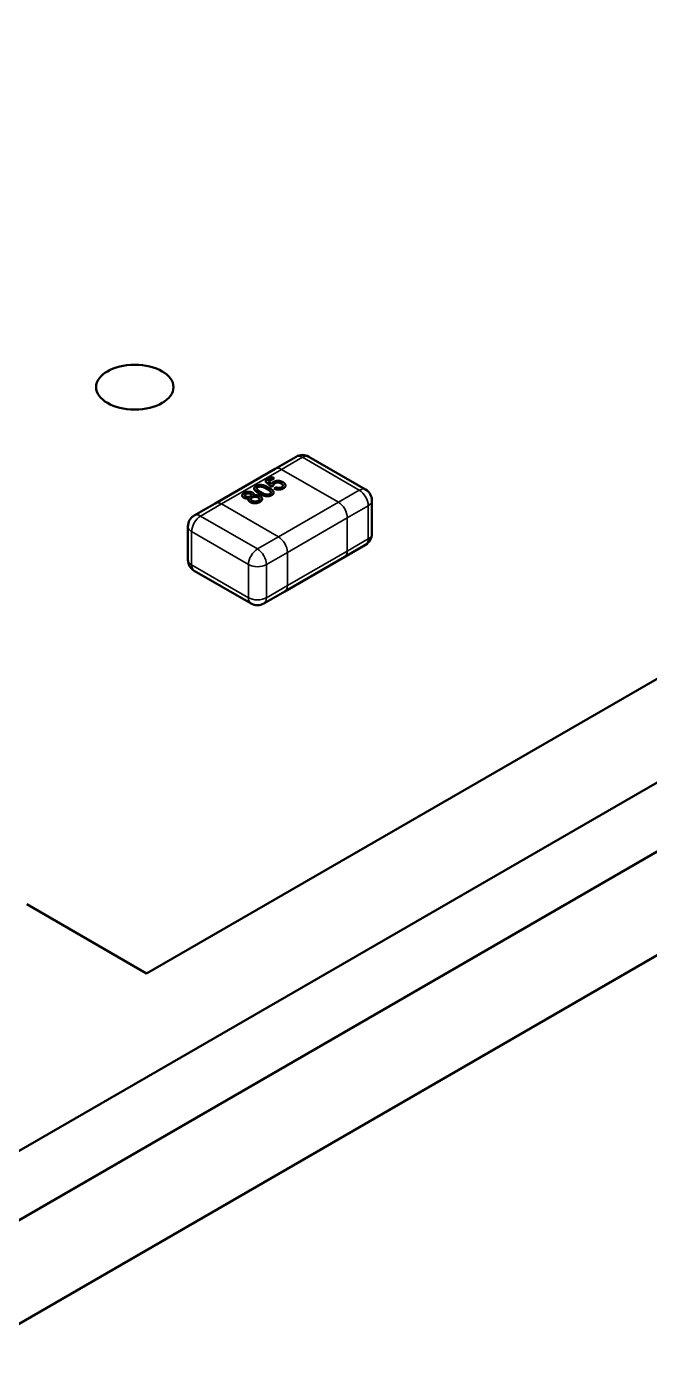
# Model space of a CAD drawing. Header units: millimetres. Extents: x -86 to 841, y -58 to 594.
# Drawn here: x 199.47 to 206.82, y 172.97 to 188.84 of the extents above; entities that cross this region are included whole.
import ezdxf

# ---------------------------------------------------------------- set-up
doc = ezdxf.new("R2010")
doc.units = ezdxf.units.MM
doc.layers.add('Visible (ISO)', color=7, linetype='Continuous', lineweight=50)
doc.layers.add('Visible Narrow (ISO)', color=7, linetype='Continuous', lineweight=35)

msp = doc.modelspace()

# ---------------------------------------------------------------- linework, layer by layer
at = {"layer": 'Visible (ISO)'}
for p, q in [((220.239, 188.839), (200.884, 177.665)), ((197.349, 174.399), (221.3, 188.227)), ((221.3, 187.41), (197.349, 173.582)), ((198.409, 172.97), (222.36, 186.798)), ((201.694, 183.214), (202.401, 183.622)), ((202.401, 183.622), (202.649, 183.765)), ((202.799, 183.765), (203.47, 183.377)), ((202.282, 183.477), (202.368, 183.526)), ((202.282, 183.477), (202.282, 183.475)), ((202.356, 183.412), (202.282, 183.477)), ((202.356, 183.41), (202.282, 183.475)), ((202.391, 183.513), (202.324, 183.474)), ((202.324, 183.474), (202.362, 183.442)), ((202.391, 183.511), (202.325, 183.473)), ((202.368, 183.526), (202.391, 183.513)), ((202.391, 183.513), (202.391, 183.511)), ((202.397, 183.451), (202.397, 183.45)), ((202.472, 183.45), (202.472, 183.448)), ((202.013, 183.308), (202.013, 183.306)), ((202.058, 183.326), (202.058, 183.324)), ((202.112, 183.327), (202.112, 183.325)), ((202.15, 183.32), (202.15, 183.319)), ((202.154, 183.389), (202.154, 183.388)), ((202.198, 183.407), (202.198, 183.405)), ((202.211, 183.332), (202.211, 183.33)), ((202.303, 183.299), (202.303, 183.298)), ((202.382, 183.424), (202.356, 183.412)), ((202.382, 183.423), (202.356, 183.41)), ((202.356, 183.412), (202.356, 183.41)), ((202.361, 183.313), (202.361, 183.311)), ((202.382, 183.424), (202.382, 183.423)), ((202.384, 183.342), (202.384, 183.34)), ((202.391, 183.389), (202.412, 183.404)), ((202.391, 183.389), (202.391, 183.388)), ((202.499, 183.392), (202.499, 183.391)), ((202.524, 183.425), (202.524, 183.423)), ((201.447, 183.071), (201.694, 183.214)), ((202.032, 183.282), (202.032, 183.28)), ((202.086, 183.258), (202.086, 183.256)), ((202.107, 183.231), (202.107, 183.229)), ((202.13, 183.284), (202.13, 183.282)), ((202.201, 183.284), (202.201, 183.282)), ((202.221, 183.232), (202.221, 183.23)), ((202.248, 183.266), (202.248, 183.264)), ((203.545, 183.247), (203.545, 182.856)), ((201.372, 182.941), (201.372, 182.549)), ((203.223, 182.583), (203.47, 182.726)), ((202.516, 182.174), (203.223, 182.583)), ((201.447, 182.419), (202.118, 182.032)), ((202.268, 182.032), (202.516, 182.174)), ((199.47, 178.481), (200.884, 177.665))]:
    msp.add_line(p, q, dxfattribs=at)
for centre, start, end in [((202.724, 183.635), 60, 120), ((203.395, 183.247), 360, 60), ((201.522, 182.941), 120, 180), ((203.395, 182.856), 300, 360), ((201.522, 182.549), 180, 240), ((202.193, 182.161), 240, 300)]:
    msp.add_arc(centre, 0.15, start, end, dxfattribs=at)
msp.add_ellipse((200.744, 184.586), major_axis=(-0.457, 0), ratio=0.57735, dxfattribs=at)
for points, knots in [([(202.362, 183.442), (202.362, 183.443), (202.363, 183.445), (202.364, 183.449), (202.366, 183.453), (202.369, 183.456), (202.371, 183.459), (202.374, 183.462), (202.378, 183.465), (202.381, 183.466), (202.382, 183.467)], [0, 0, 0, 0, 0.136729, 0.268515, 0.395529, 0.52, 0.640496, 0.761236, 0.880107, 1, 1, 1, 1]), ([(202.397, 183.451), (202.395, 183.45), (202.392, 183.448), (202.387, 183.445), (202.384, 183.442), (202.382, 183.438), (202.381, 183.435), (202.381, 183.431), (202.381, 183.428), (202.382, 183.425), (202.382, 183.424)], [0, 0, 0, 0, 0.14786, 0.283561, 0.412369, 0.534236, 0.652692, 0.768663, 0.883652, 1, 1, 1, 1]), ([(202.397, 183.45), (202.395, 183.449), (202.392, 183.447), (202.387, 183.443), (202.384, 183.44), (202.382, 183.436), (202.381, 183.433), (202.381, 183.431), (202.381, 183.429)], [0, 0, 0, 0, 0.1478596, 0.2835613, 0.4123694, 0.5342364, 0.6526916, 0.7662321, 0.7662321, 0.7662321, 0.7662321]), ([(202.382, 183.467), (202.384, 183.468), (202.388, 183.47), (202.394, 183.473), (202.4, 183.475), (202.407, 183.477), (202.414, 183.478), (202.421, 183.479), (202.429, 183.48), (202.437, 183.48), (202.444, 183.479), (202.452, 183.479), (202.46, 183.477), (202.467, 183.476), (202.474, 183.473), (202.481, 183.471), (202.488, 183.468), (202.492, 183.465), (202.494, 183.464)], [0, 0, 0, 0, 0.061997, 0.122088, 0.181375, 0.239508, 0.297836, 0.35688, 0.417282, 0.47964, 0.5425, 0.604962, 0.666991, 0.730216, 0.794173, 0.860458, 0.928578, 1, 1, 1, 1]), ([(202.472, 183.45), (202.471, 183.451), (202.468, 183.452), (202.463, 183.455), (202.459, 183.456), (202.454, 183.458), (202.449, 183.459), (202.444, 183.46), (202.439, 183.461), (202.434, 183.461), (202.43, 183.461), (202.425, 183.461), (202.42, 183.46), (202.415, 183.459), (202.41, 183.458), (202.406, 183.456), (202.401, 183.454), (202.398, 183.452), (202.397, 183.451)], [0, 0, 0, 0, 0.072866, 0.141887, 0.207453, 0.270438, 0.331641, 0.390108, 0.448069, 0.505503, 0.562488, 0.619084, 0.676416, 0.735452, 0.796241, 0.860406, 0.928305, 1, 1, 1, 1]), ([(202.472, 183.448), (202.471, 183.449), (202.468, 183.451), (202.463, 183.453), (202.459, 183.455), (202.454, 183.456), (202.449, 183.458), (202.444, 183.459), (202.439, 183.459), (202.434, 183.46), (202.43, 183.46), (202.425, 183.459), (202.42, 183.459), (202.415, 183.458), (202.41, 183.456), (202.406, 183.454), (202.401, 183.452), (202.398, 183.451), (202.397, 183.45)], [0, 0, 0, 0, 0.072866, 0.141887, 0.207453, 0.270438, 0.331641, 0.390108, 0.448069, 0.505503, 0.562488, 0.619084, 0.676416, 0.735452, 0.796241, 0.860406, 0.928305, 1, 1, 1, 1]), ([(202.478, 183.404), (202.479, 183.405), (202.482, 183.407), (202.485, 183.409), (202.488, 183.412), (202.49, 183.415), (202.492, 183.418), (202.493, 183.421), (202.494, 183.424), (202.493, 183.427), (202.493, 183.43), (202.491, 183.433), (202.49, 183.436), (202.487, 183.439), (202.484, 183.441), (202.481, 183.444), (202.477, 183.447), (202.474, 183.449), (202.472, 183.45)], [0, 0, 0, 0, 0.065801, 0.128677, 0.188676, 0.247598, 0.304849, 0.361786, 0.419523, 0.478682, 0.53877, 0.598799, 0.660184, 0.722952, 0.787993, 0.855404, 0.926153, 1, 1, 1, 1]), ([(202.494, 183.464), (202.496, 183.463), (202.5, 183.461), (202.505, 183.457), (202.51, 183.453), (202.514, 183.449), (202.517, 183.445), (202.52, 183.44), (202.522, 183.436), (202.523, 183.433), (202.523, 183.432)], [0, 0, 0, 0, 0.132462, 0.26165, 0.387547, 0.510782, 0.632675, 0.75466, 0.876523, 1, 1, 1, 1]), ([(202.032, 183.282), (202.03, 183.283), (202.027, 183.285), (202.023, 183.288), (202.02, 183.291), (202.017, 183.294), (202.015, 183.298), (202.014, 183.301), (202.013, 183.305), (202.013, 183.309), (202.014, 183.313), (202.015, 183.317), (202.017, 183.32), (202.019, 183.324), (202.023, 183.328), (202.027, 183.331), (202.032, 183.335), (202.035, 183.337), (202.037, 183.338)], [0, 0, 0, 0, 0.062131, 0.121966, 0.18057, 0.238576, 0.296, 0.354359, 0.413781, 0.475098, 0.53728, 0.598918, 0.661235, 0.724322, 0.789217, 0.856397, 0.926508, 1, 1, 1, 1]), ([(202.032, 183.28), (202.03, 183.281), (202.027, 183.283), (202.023, 183.286), (202.02, 183.289), (202.017, 183.293), (202.015, 183.296), (202.014, 183.3), (202.013, 183.303), (202.013, 183.305), (202.013, 183.306)], [0, 0, 0, 0, 0.0621314, 0.1219658, 0.1805702, 0.238576, 0.2960002, 0.354359, 0.4137812, 0.4534439, 0.4534439, 0.4534439, 0.4534439]), ([(202.037, 183.338), (202.039, 183.339), (202.043, 183.341), (202.049, 183.344), (202.055, 183.346), (202.061, 183.348), (202.068, 183.35), (202.074, 183.351), (202.081, 183.351), (202.088, 183.352), (202.095, 183.352), (202.101, 183.351), (202.107, 183.35), (202.114, 183.349), (202.119, 183.348), (202.125, 183.346), (202.13, 183.344), (202.133, 183.342), (202.135, 183.341)], [0, 0, 0, 0, 0.073201, 0.142587, 0.209625, 0.274883, 0.337931, 0.400462, 0.462501, 0.525005, 0.586689, 0.646813, 0.705215, 0.762881, 0.820728, 0.879295, 0.938511, 1, 1, 1, 1]), ([(202.058, 183.326), (202.057, 183.325), (202.055, 183.324), (202.053, 183.322), (202.05, 183.32), (202.048, 183.318), (202.047, 183.316), (202.046, 183.314), (202.045, 183.312), (202.045, 183.309), (202.045, 183.306), (202.047, 183.302), (202.051, 183.298), (202.054, 183.296), (202.055, 183.295)], [0, 0, 0, 0, 0.076236, 0.148618, 0.218239, 0.284252, 0.348258, 0.410656, 0.472862, 0.534195, 0.653476, 0.767767, 0.881713, 1, 1, 1, 1]), ([(202.058, 183.324), (202.057, 183.324), (202.055, 183.323), (202.053, 183.321), (202.05, 183.319), (202.048, 183.317), (202.047, 183.315), (202.046, 183.312), (202.045, 183.311), (202.045, 183.309), (202.045, 183.309)], [0, 0, 0, 0, 0.0762359, 0.1486181, 0.2182394, 0.2842517, 0.3482575, 0.4106562, 0.4728624, 0.5137338, 0.5137338, 0.5137338, 0.5137338]), ([(202.055, 183.295), (202.057, 183.294), (202.061, 183.292), (202.067, 183.29), (202.074, 183.289), (202.08, 183.289), (202.085, 183.289), (202.089, 183.289), (202.092, 183.29), (202.096, 183.291), (202.099, 183.292), (202.103, 183.293), (202.106, 183.295), (202.109, 183.296), (202.11, 183.297)], [0, 0, 0, 0, 0.127394, 0.246182, 0.361268, 0.47714, 0.536327, 0.595672, 0.656619, 0.718836, 0.783582, 0.851588, 0.923927, 1, 1, 1, 1]), ([(202.112, 183.327), (202.11, 183.328), (202.107, 183.33), (202.1, 183.332), (202.094, 183.333), (202.087, 183.334), (202.083, 183.333), (202.079, 183.333), (202.075, 183.333), (202.072, 183.332), (202.068, 183.331), (202.065, 183.329), (202.061, 183.328), (202.059, 183.327), (202.058, 183.326)], [0, 0, 0, 0, 0.123386, 0.241435, 0.357449, 0.476714, 0.53789, 0.59927, 0.660352, 0.723007, 0.787876, 0.85536, 0.925373, 1, 1, 1, 1]), ([(202.112, 183.325), (202.11, 183.326), (202.107, 183.328), (202.1, 183.33), (202.094, 183.332), (202.087, 183.332), (202.083, 183.332), (202.079, 183.331), (202.075, 183.331), (202.072, 183.33), (202.068, 183.329), (202.065, 183.328), (202.061, 183.326), (202.059, 183.325), (202.058, 183.324)], [0, 0, 0, 0, 0.123386, 0.241435, 0.357449, 0.476714, 0.53789, 0.59927, 0.660352, 0.723007, 0.787876, 0.85536, 0.925373, 1, 1, 1, 1]), ([(202.11, 183.297), (202.111, 183.297), (202.113, 183.298), (202.116, 183.3), (202.118, 183.302), (202.12, 183.304), (202.121, 183.306), (202.122, 183.308), (202.123, 183.311), (202.123, 183.313), (202.123, 183.317), (202.12, 183.32), (202.117, 183.324), (202.114, 183.326), (202.112, 183.327)], [0, 0, 0, 0, 0.076843, 0.149839, 0.218379, 0.284997, 0.347658, 0.409847, 0.469936, 0.53042, 0.648752, 0.763775, 0.878749, 1, 1, 1, 1]), ([(202.123, 183.312), (202.123, 183.313), (202.122, 183.315), (202.12, 183.319), (202.117, 183.322), (202.114, 183.324), (202.112, 183.325)], [0.5524934, 0.5524934, 0.5524934, 0.5524934, 0.6487517, 0.7637749, 0.8787495, 1, 1, 1, 1]), ([(202.201, 183.284), (202.199, 183.285), (202.197, 183.286), (202.193, 183.288), (202.189, 183.29), (202.184, 183.291), (202.18, 183.292), (202.175, 183.293), (202.171, 183.293), (202.166, 183.293), (202.161, 183.293), (202.156, 183.293), (202.152, 183.292), (202.147, 183.291), (202.143, 183.29), (202.138, 183.288), (202.134, 183.286), (202.131, 183.285), (202.13, 183.284)], [0, 0, 0, 0, 0.066616, 0.130424, 0.192671, 0.252969, 0.31288, 0.3722, 0.431927, 0.492422, 0.552771, 0.613262, 0.673556, 0.73432, 0.796858, 0.861769, 0.928863, 1, 1, 1, 1]), ([(202.201, 183.282), (202.199, 183.283), (202.197, 183.285), (202.193, 183.286), (202.189, 183.288), (202.184, 183.289), (202.18, 183.29), (202.175, 183.291), (202.171, 183.291), (202.166, 183.292), (202.161, 183.292), (202.156, 183.291), (202.152, 183.29), (202.147, 183.289), (202.143, 183.288), (202.138, 183.287), (202.134, 183.285), (202.131, 183.283), (202.13, 183.282)], [0, 0, 0, 0, 0.066616, 0.130424, 0.192671, 0.252969, 0.31288, 0.3722, 0.431927, 0.492422, 0.552771, 0.613262, 0.673556, 0.73432, 0.796858, 0.861769, 0.928863, 1, 1, 1, 1]), ([(202.135, 183.341), (202.137, 183.34), (202.141, 183.337), (202.145, 183.333), (202.148, 183.329), (202.15, 183.325), (202.151, 183.32), (202.15, 183.315), (202.147, 183.31), (202.145, 183.307), (202.144, 183.305)], [0, 0, 0, 0, 0.124835, 0.244778, 0.360989, 0.477964, 0.596922, 0.721591, 0.855098, 1, 1, 1, 1]), ([(202.144, 183.305), (202.145, 183.305), (202.149, 183.306), (202.155, 183.307), (202.16, 183.308), (202.165, 183.309), (202.171, 183.31), (202.176, 183.31), (202.181, 183.31), (202.187, 183.309), (202.192, 183.309), (202.197, 183.308), (202.202, 183.307), (202.206, 183.305), (202.211, 183.304), (202.216, 183.302), (202.22, 183.3), (202.223, 183.298), (202.224, 183.297)], [0, 0, 0, 0, 0.069013, 0.135236, 0.199611, 0.262419, 0.323723, 0.383765, 0.443773, 0.503795, 0.563823, 0.623484, 0.683469, 0.743591, 0.805727, 0.868616, 0.933278, 1, 1, 1, 1]), ([(202.15, 183.319), (202.15, 183.319), (202.15, 183.317), (202.15, 183.313), (202.148, 183.309), (202.146, 183.306), (202.145, 183.305)], [0.5857582, 0.5857582, 0.5857582, 0.5857582, 0.5969221, 0.7215908, 0.8550979, 0.9429405, 0.9429405, 0.9429405, 0.9429405]), ([(202.211, 183.332), (202.208, 183.334), (202.203, 183.336), (202.196, 183.341), (202.19, 183.345), (202.184, 183.35), (202.178, 183.354), (202.173, 183.358), (202.169, 183.362), (202.165, 183.366), (202.162, 183.37), (202.16, 183.373), (202.157, 183.377), (202.156, 183.381), (202.155, 183.384), (202.154, 183.388), (202.154, 183.391), (202.155, 183.394), (202.156, 183.398), (202.157, 183.401), (202.159, 183.404), (202.162, 183.407), (202.165, 183.41), (202.168, 183.413), (202.172, 183.416), (202.175, 183.418), (202.177, 183.419)], [0, 0, 0, 0, 0.063114, 0.123615, 0.180974, 0.235261, 0.287101, 0.336031, 0.382382, 0.426334, 0.468211, 0.50825, 0.546628, 0.58365, 0.618994, 0.653583, 0.687156, 0.720422, 0.75323, 0.78626, 0.819504, 0.853545, 0.888308, 0.923996, 0.96135, 1, 1, 1, 1]), ([(202.211, 183.33), (202.208, 183.332), (202.203, 183.335), (202.196, 183.339), (202.19, 183.344), (202.184, 183.348), (202.178, 183.352), (202.173, 183.356), (202.169, 183.36), (202.165, 183.364), (202.162, 183.368), (202.16, 183.372), (202.157, 183.375), (202.156, 183.379), (202.155, 183.382), (202.154, 183.385), (202.154, 183.387), (202.154, 183.388)], [0, 0, 0, 0, 0.0631145, 0.1236146, 0.1809737, 0.2352615, 0.2871007, 0.3360307, 0.3823823, 0.4263341, 0.4682107, 0.5082496, 0.5466283, 0.5836495, 0.6189943, 0.653583, 0.6721608, 0.6721608, 0.6721608, 0.6721608]), ([(202.177, 183.419), (202.179, 183.42), (202.184, 183.423), (202.192, 183.426), (202.2, 183.428), (202.209, 183.43), (202.217, 183.432), (202.226, 183.432), (202.235, 183.432), (202.244, 183.431), (202.252, 183.429), (202.262, 183.427), (202.271, 183.425), (202.279, 183.422), (202.286, 183.42), (202.291, 183.418), (202.297, 183.415), (202.302, 183.412), (202.308, 183.41), (202.314, 183.406), (202.321, 183.403), (202.325, 183.4), (202.327, 183.399)], [0, 0, 0, 0, 0.056724, 0.111437, 0.164368, 0.216435, 0.267641, 0.31736, 0.367473, 0.41821, 0.471404, 0.527966, 0.588061, 0.652134, 0.686345, 0.723264, 0.76261, 0.804739, 0.84943, 0.896711, 0.94689, 1, 1, 1, 1]), ([(202.198, 183.407), (202.197, 183.406), (202.194, 183.404), (202.191, 183.402), (202.189, 183.4), (202.187, 183.397), (202.186, 183.394), (202.185, 183.391), (202.185, 183.388), (202.186, 183.386), (202.186, 183.385)], [0, 0, 0, 0, 0.127665, 0.251739, 0.372753, 0.492147, 0.61407, 0.737197, 0.865607, 1, 1, 1, 1]), ([(202.198, 183.405), (202.197, 183.404), (202.194, 183.403), (202.191, 183.4), (202.189, 183.398), (202.187, 183.395), (202.186, 183.393), (202.186, 183.39), (202.186, 183.389), (202.185, 183.389)], [0, 0, 0, 0, 0.1276648, 0.2517386, 0.3727533, 0.4921468, 0.6140696, 0.7371973, 0.7722244, 0.7722244, 0.7722244, 0.7722244]), ([(202.186, 183.385), (202.187, 183.384), (202.188, 183.381), (202.191, 183.377), (202.195, 183.372), (202.201, 183.368), (202.207, 183.362), (202.215, 183.357), (202.224, 183.351), (202.231, 183.347), (202.234, 183.345)], [0, 0, 0, 0, 0.083888, 0.177154, 0.282514, 0.3994, 0.529491, 0.672802, 0.829536, 1, 1, 1, 1]), ([(202.304, 183.386), (202.3, 183.388), (202.294, 183.392), (202.284, 183.397), (202.275, 183.401), (202.266, 183.405), (202.258, 183.408), (202.251, 183.41), (202.244, 183.412), (202.237, 183.413), (202.231, 183.414), (202.226, 183.414), (202.22, 183.413), (202.215, 183.413), (202.211, 183.412), (202.206, 183.41), (202.202, 183.409), (202.199, 183.407), (202.198, 183.407)], [0, 0, 0, 0, 0.115629, 0.221541, 0.317048, 0.403151, 0.480181, 0.547649, 0.607036, 0.658652, 0.705723, 0.749804, 0.792587, 0.833874, 0.874768, 0.915223, 0.956881, 1, 1, 1, 1]), ([(202.304, 183.384), (202.3, 183.386), (202.294, 183.39), (202.284, 183.395), (202.275, 183.4), (202.266, 183.403), (202.258, 183.406), (202.251, 183.409), (202.244, 183.41), (202.237, 183.411), (202.231, 183.412), (202.226, 183.412), (202.22, 183.412), (202.215, 183.411), (202.211, 183.41), (202.206, 183.409), (202.202, 183.407), (202.199, 183.406), (202.198, 183.405)], [0, 0, 0, 0, 0.115629, 0.221541, 0.317048, 0.403151, 0.480181, 0.547649, 0.607036, 0.658652, 0.705723, 0.749804, 0.792587, 0.833874, 0.874768, 0.915223, 0.956881, 1, 1, 1, 1]), ([(202.303, 183.299), (202.299, 183.3), (202.292, 183.3), (202.281, 183.303), (202.27, 183.305), (202.259, 183.309), (202.247, 183.314), (202.235, 183.319), (202.223, 183.325), (202.215, 183.33), (202.211, 183.332)], [0, 0, 0, 0, 0.097421, 0.200886, 0.311172, 0.429798, 0.55774, 0.694715, 0.84213, 1, 1, 1, 1]), ([(202.303, 183.298), (202.299, 183.298), (202.292, 183.299), (202.281, 183.301), (202.27, 183.304), (202.259, 183.308), (202.247, 183.312), (202.235, 183.317), (202.223, 183.324), (202.215, 183.328), (202.211, 183.33)], [0, 0, 0, 0, 0.097421, 0.200886, 0.311172, 0.429798, 0.55774, 0.694715, 0.84213, 1, 1, 1, 1]), ([(202.224, 183.297), (202.226, 183.296), (202.23, 183.294), (202.235, 183.29), (202.239, 183.287), (202.242, 183.283), (202.244, 183.279), (202.246, 183.274), (202.247, 183.27), (202.248, 183.265), (202.247, 183.261), (202.246, 183.256), (202.244, 183.252), (202.241, 183.248), (202.237, 183.244), (202.233, 183.24), (202.227, 183.236), (202.223, 183.233), (202.221, 183.232)], [0, 0, 0, 0, 0.0636, 0.125297, 0.185569, 0.244698, 0.303717, 0.36292, 0.4233, 0.485177, 0.547083, 0.608525, 0.669965, 0.732299, 0.79565, 0.861055, 0.929122, 1, 1, 1, 1]), ([(202.234, 183.345), (202.238, 183.343), (202.244, 183.34), (202.254, 183.334), (202.264, 183.33), (202.272, 183.326), (202.281, 183.323), (202.288, 183.321), (202.295, 183.319), (202.301, 183.318), (202.307, 183.318), (202.313, 183.318), (202.318, 183.318), (202.323, 183.319), (202.328, 183.32), (202.332, 183.321), (202.336, 183.323), (202.339, 183.324), (202.34, 183.325)], [0, 0, 0, 0, 0.118406, 0.226654, 0.324092, 0.411705, 0.489026, 0.556909, 0.616233, 0.667349, 0.713512, 0.757697, 0.799493, 0.839976, 0.879886, 0.919149, 0.959227, 1, 1, 1, 1]), ([(202.361, 183.313), (202.359, 183.311), (202.355, 183.309), (202.348, 183.306), (202.341, 183.304), (202.334, 183.302), (202.326, 183.3), (202.319, 183.299), (202.311, 183.299), (202.306, 183.299), (202.303, 183.299)], [0, 0, 0, 0, 0.137903, 0.268873, 0.395178, 0.517089, 0.636743, 0.756222, 0.876628, 1, 1, 1, 1]), ([(202.361, 183.311), (202.359, 183.31), (202.355, 183.307), (202.348, 183.304), (202.341, 183.302), (202.334, 183.3), (202.326, 183.299), (202.319, 183.298), (202.311, 183.297), (202.306, 183.298), (202.303, 183.298)], [0, 0, 0, 0, 0.137903, 0.268873, 0.395178, 0.517089, 0.636743, 0.756222, 0.876628, 1, 1, 1, 1]), ([(202.34, 183.325), (202.341, 183.325), (202.343, 183.327), (202.346, 183.329), (202.349, 183.332), (202.35, 183.334), (202.351, 183.337), (202.352, 183.34), (202.352, 183.344), (202.351, 183.347), (202.35, 183.351), (202.347, 183.355), (202.343, 183.359), (202.337, 183.364), (202.331, 183.369), (202.323, 183.374), (202.314, 183.38), (202.307, 183.384), (202.304, 183.386)], [0, 0, 0, 0, 0.040782, 0.08087, 0.120268, 0.160187, 0.20046, 0.242265, 0.286459, 0.332952, 0.384431, 0.443389, 0.511681, 0.58902, 0.676245, 0.773705, 0.881568, 1, 1, 1, 1]), ([(202.352, 183.341), (202.352, 183.341), (202.352, 183.343), (202.351, 183.345), (202.35, 183.349), (202.347, 183.353), (202.343, 183.357), (202.337, 183.362), (202.331, 183.367), (202.323, 183.373), (202.314, 183.378), (202.307, 183.382), (202.304, 183.384)], [0.2756097, 0.2756097, 0.2756097, 0.2756097, 0.2864593, 0.3329521, 0.3844305, 0.4433891, 0.5116815, 0.58902, 0.6762452, 0.7737052, 0.8815678, 1, 1, 1, 1]), ([(202.327, 183.399), (202.33, 183.398), (202.335, 183.395), (202.342, 183.39), (202.348, 183.386), (202.354, 183.382), (202.36, 183.378), (202.365, 183.374), (202.369, 183.37), (202.373, 183.366), (202.376, 183.362), (202.378, 183.358), (202.381, 183.354), (202.382, 183.351), (202.383, 183.347), (202.384, 183.344), (202.384, 183.34), (202.383, 183.337), (202.383, 183.334), (202.381, 183.331), (202.379, 183.327), (202.376, 183.324), (202.373, 183.321), (202.37, 183.318), (202.366, 183.315), (202.363, 183.314), (202.361, 183.313)], [0, 0, 0, 0, 0.062874, 0.122837, 0.179657, 0.23396, 0.285595, 0.334513, 0.380905, 0.424895, 0.466529, 0.506488, 0.545032, 0.581831, 0.617448, 0.652067, 0.68588, 0.719175, 0.752182, 0.78524, 0.818656, 0.852548, 0.887626, 0.923635, 0.961022, 1, 1, 1, 1]), ([(202.384, 183.34), (202.384, 183.34), (202.384, 183.338), (202.383, 183.335), (202.383, 183.332), (202.381, 183.329), (202.379, 183.326), (202.376, 183.323), (202.373, 183.32), (202.37, 183.317), (202.366, 183.314), (202.363, 183.312), (202.361, 183.311)], [0.6734257, 0.6734257, 0.6734257, 0.6734257, 0.6858797, 0.7191746, 0.7521816, 0.7852402, 0.8186564, 0.8525477, 0.8876263, 0.9236351, 0.9610218, 1, 1, 1, 1]), ([(202.499, 183.392), (202.497, 183.391), (202.493, 183.389), (202.487, 183.386), (202.48, 183.384), (202.474, 183.382), (202.467, 183.38), (202.46, 183.379), (202.453, 183.378), (202.446, 183.378), (202.439, 183.378), (202.431, 183.378), (202.424, 183.379), (202.417, 183.38), (202.411, 183.382), (202.404, 183.384), (202.397, 183.386), (202.393, 183.388), (202.391, 183.389)], [0, 0, 0, 0, 0.069298, 0.135561, 0.199671, 0.261716, 0.322662, 0.382907, 0.443032, 0.503501, 0.563724, 0.62398, 0.683629, 0.743848, 0.805192, 0.867649, 0.932778, 1, 1, 1, 1]), ([(202.499, 183.391), (202.497, 183.389), (202.493, 183.387), (202.487, 183.384), (202.48, 183.382), (202.474, 183.38), (202.467, 183.378), (202.46, 183.377), (202.453, 183.376), (202.446, 183.376), (202.439, 183.376), (202.431, 183.376), (202.424, 183.377), (202.417, 183.379), (202.411, 183.38), (202.404, 183.382), (202.397, 183.385), (202.393, 183.387), (202.391, 183.388)], [0, 0, 0, 0, 0.069298, 0.135561, 0.199671, 0.261716, 0.322662, 0.382907, 0.443032, 0.503501, 0.563724, 0.62398, 0.683629, 0.743848, 0.805192, 0.867649, 0.932778, 1, 1, 1, 1]), ([(202.412, 183.404), (202.414, 183.403), (202.417, 183.402), (202.421, 183.4), (202.426, 183.399), (202.43, 183.398), (202.435, 183.397), (202.439, 183.397), (202.443, 183.396), (202.447, 183.396), (202.452, 183.396), (202.456, 183.397), (202.46, 183.397), (202.464, 183.398), (202.467, 183.399), (202.471, 183.401), (202.475, 183.403), (202.477, 183.404), (202.478, 183.404)], [0, 0, 0, 0, 0.077361, 0.15048, 0.219977, 0.286681, 0.349678, 0.41068, 0.469427, 0.526756, 0.583142, 0.638824, 0.695263, 0.752696, 0.810849, 0.871356, 0.934436, 1, 1, 1, 1]), ([(202.493, 183.423), (202.493, 183.424), (202.493, 183.425), (202.493, 183.428), (202.491, 183.431), (202.49, 183.434), (202.487, 183.437), (202.484, 183.44), (202.481, 183.443), (202.477, 183.446), (202.474, 183.447), (202.472, 183.448)], [0.4480643, 0.4480643, 0.4480643, 0.4480643, 0.4786818, 0.5387695, 0.5987991, 0.6601843, 0.7229515, 0.7879927, 0.8554038, 0.9261531, 1, 1, 1, 1]), ([(202.523, 183.432), (202.523, 183.43), (202.524, 183.426), (202.524, 183.421), (202.522, 183.415), (202.52, 183.41), (202.516, 183.406), (202.511, 183.401), (202.506, 183.396), (202.501, 183.394), (202.499, 183.392)], [0, 0, 0, 0, 0.127893, 0.251579, 0.372793, 0.492778, 0.61359, 0.737809, 0.86618, 1, 1, 1, 1]), ([(202.524, 183.423), (202.524, 183.422), (202.523, 183.419), (202.522, 183.414), (202.52, 183.409), (202.516, 183.404), (202.511, 183.399), (202.506, 183.395), (202.501, 183.392), (202.499, 183.391)], [0.1556629, 0.1556629, 0.1556629, 0.1556629, 0.2515785, 0.3727928, 0.4927777, 0.6135901, 0.7378086, 0.8661799, 1, 1, 1, 1]), ([(202.096, 183.277), (202.093, 183.276), (202.087, 183.275), (202.078, 183.273), (202.069, 183.273), (202.061, 183.273), (202.053, 183.274), (202.045, 183.276), (202.038, 183.279), (202.034, 183.281), (202.032, 183.282)], [0, 0, 0, 0, 0.145359, 0.278702, 0.403602, 0.521669, 0.637521, 0.753704, 0.873213, 1, 1, 1, 1]), ([(202.094, 183.275), (202.091, 183.274), (202.086, 183.273), (202.078, 183.272), (202.069, 183.271), (202.061, 183.271), (202.053, 183.273), (202.045, 183.274), (202.038, 183.277), (202.034, 183.279), (202.032, 183.28)], [0.0321177, 0.0321177, 0.0321177, 0.0321177, 0.1453592, 0.2787018, 0.4036022, 0.5216688, 0.6375207, 0.7537042, 0.8732128, 1, 1, 1, 1]), ([(202.107, 183.231), (202.106, 183.231), (202.103, 183.233), (202.099, 183.236), (202.096, 183.238), (202.093, 183.241), (202.091, 183.244), (202.089, 183.247), (202.087, 183.25), (202.086, 183.253), (202.086, 183.256), (202.086, 183.259), (202.086, 183.262), (202.087, 183.265), (202.089, 183.268), (202.09, 183.271), (202.093, 183.274), (202.095, 183.276), (202.096, 183.277)], [0, 0, 0, 0, 0.069834, 0.137027, 0.201482, 0.26454, 0.325973, 0.386386, 0.445761, 0.505612, 0.565114, 0.62475, 0.684179, 0.744219, 0.805179, 0.868395, 0.933204, 1, 1, 1, 1]), ([(202.107, 183.229), (202.106, 183.23), (202.103, 183.231), (202.099, 183.234), (202.096, 183.237), (202.093, 183.24), (202.091, 183.242), (202.089, 183.245), (202.087, 183.248), (202.086, 183.251), (202.086, 183.254), (202.086, 183.255), (202.086, 183.256)], [0, 0, 0, 0, 0.0698341, 0.1370265, 0.2014823, 0.2645399, 0.3259726, 0.3863863, 0.4457608, 0.5056119, 0.5651144, 0.5995897, 0.5995897, 0.5995897, 0.5995897]), ([(202.221, 183.232), (202.219, 183.231), (202.215, 183.228), (202.208, 183.225), (202.201, 183.223), (202.194, 183.221), (202.186, 183.219), (202.179, 183.218), (202.171, 183.217), (202.163, 183.217), (202.155, 183.217), (202.148, 183.218), (202.14, 183.219), (202.133, 183.22), (202.126, 183.222), (202.12, 183.224), (202.113, 183.227), (202.109, 183.229), (202.107, 183.231)], [0, 0, 0, 0, 0.070442, 0.138089, 0.203178, 0.266139, 0.327929, 0.38919, 0.450254, 0.512347, 0.573843, 0.633933, 0.69346, 0.752479, 0.812386, 0.87307, 0.935184, 1, 1, 1, 1]), ([(202.221, 183.23), (202.219, 183.229), (202.215, 183.227), (202.208, 183.224), (202.201, 183.221), (202.194, 183.219), (202.186, 183.217), (202.179, 183.216), (202.171, 183.215), (202.163, 183.215), (202.155, 183.215), (202.148, 183.216), (202.14, 183.217), (202.133, 183.218), (202.126, 183.22), (202.12, 183.223), (202.113, 183.226), (202.109, 183.228), (202.107, 183.229)], [0, 0, 0, 0, 0.070442, 0.138089, 0.203178, 0.266139, 0.327929, 0.38919, 0.450254, 0.512347, 0.573843, 0.633933, 0.69346, 0.752479, 0.812386, 0.87307, 0.935184, 1, 1, 1, 1]), ([(202.13, 183.284), (202.129, 183.283), (202.126, 183.282), (202.123, 183.279), (202.12, 183.277), (202.118, 183.274), (202.116, 183.272), (202.115, 183.269), (202.115, 183.266), (202.115, 183.264), (202.115, 183.261), (202.116, 183.258), (202.117, 183.256), (202.119, 183.253), (202.121, 183.251), (202.124, 183.249), (202.127, 183.246), (202.129, 183.245), (202.13, 183.244)], [0, 0, 0, 0, 0.070952, 0.139089, 0.20356, 0.266424, 0.327517, 0.387861, 0.447899, 0.508819, 0.569482, 0.629036, 0.688378, 0.748068, 0.80863, 0.870231, 0.933683, 1, 1, 1, 1]), ([(202.13, 183.282), (202.129, 183.282), (202.126, 183.28), (202.123, 183.278), (202.12, 183.275), (202.118, 183.273), (202.116, 183.27), (202.115, 183.268), (202.115, 183.265), (202.115, 183.264), (202.115, 183.264)], [0, 0, 0, 0, 0.0709525, 0.1390889, 0.2035598, 0.2664238, 0.3275166, 0.3878609, 0.4478988, 0.4682622, 0.4682622, 0.4682622, 0.4682622]), ([(202.13, 183.244), (202.132, 183.243), (202.135, 183.242), (202.14, 183.24), (202.145, 183.238), (202.151, 183.236), (202.157, 183.235), (202.164, 183.235), (202.171, 183.235), (202.177, 183.236), (202.184, 183.237), (202.19, 183.239), (202.196, 183.241), (202.199, 183.243), (202.2, 183.244)], [0, 0, 0, 0, 0.079823, 0.159857, 0.239733, 0.321365, 0.402584, 0.483266, 0.566017, 0.653071, 0.741856, 0.828591, 0.914281, 1, 1, 1, 1]), ([(202.2, 183.244), (202.202, 183.245), (202.204, 183.246), (202.208, 183.249), (202.21, 183.251), (202.213, 183.254), (202.214, 183.256), (202.216, 183.259), (202.216, 183.262), (202.216, 183.264), (202.216, 183.267), (202.215, 183.27), (202.214, 183.272), (202.212, 183.275), (202.21, 183.277), (202.207, 183.28), (202.204, 183.282), (202.202, 183.283), (202.201, 183.284)], [0, 0, 0, 0, 0.071837, 0.139558, 0.204923, 0.267827, 0.328547, 0.388755, 0.44803, 0.508601, 0.569321, 0.628512, 0.687493, 0.747078, 0.807703, 0.86971, 0.933428, 1, 1, 1, 1]), ([(202.216, 183.263), (202.216, 183.264), (202.216, 183.266), (202.215, 183.268), (202.214, 183.271), (202.212, 183.273), (202.21, 183.276), (202.207, 183.278), (202.204, 183.28), (202.202, 183.282), (202.201, 183.282)], [0.5136984, 0.5136984, 0.5136984, 0.5136984, 0.5693213, 0.6285119, 0.6874933, 0.7470783, 0.8077025, 0.8697098, 0.9334283, 1, 1, 1, 1]), ([(202.248, 183.264), (202.248, 183.264), (202.248, 183.262), (202.247, 183.259), (202.246, 183.255), (202.244, 183.25), (202.241, 183.246), (202.237, 183.242), (202.233, 183.238), (202.227, 183.234), (202.223, 183.232), (202.221, 183.23)], [0.4831903, 0.4831903, 0.4831903, 0.4831903, 0.4851773, 0.5470834, 0.6085248, 0.6699649, 0.7322994, 0.7956503, 0.8610555, 0.9291221, 1, 1, 1, 1])]:
    msp.add_open_spline(points, degree=3, knots=knots, dxfattribs=at)
at = {"layer": 'Visible Narrow (ISO)'}
for p, q in [((202.476, 183.615), (201.769, 183.207)), ((202.724, 183.758), (202.476, 183.615)), ((202.476, 183.615), (203.148, 183.227)), ((203.395, 183.37), (202.724, 183.758)), ((202.304, 183.386), (202.304, 183.384)), ((203.148, 183.227), (203.395, 183.37)), ((201.769, 183.207), (201.522, 183.064)), ((202.441, 182.819), (201.769, 183.207)), ((202.441, 182.819), (203.148, 183.227)), ((203.501, 183.186), (203.254, 183.043)), ((203.501, 182.794), (203.501, 183.186)), ((201.522, 183.064), (202.193, 182.676)), ((203.254, 183.043), (202.547, 182.635)), ((203.254, 182.651), (203.254, 183.043)), ((202.087, 182.492), (201.415, 182.88)), ((201.415, 182.88), (201.415, 182.488)), ((202.193, 182.676), (202.441, 182.819)), ((203.254, 182.651), (203.501, 182.794)), ((202.547, 182.635), (202.299, 182.492)), ((202.547, 182.243), (203.254, 182.651)), ((202.547, 182.635), (202.547, 182.243)), ((201.415, 182.488), (202.087, 182.1)), ((202.087, 182.1), (202.087, 182.492)), ((202.299, 182.492), (202.299, 182.1)), ((202.299, 182.1), (202.547, 182.243))]:
    msp.add_line(p, q, dxfattribs=at)
for centre, major_axis, start_param, end_param in [((202.724, 183.635), (-0.075, 0.13), 5.497787, 6.283185), ((202.724, 183.635), (0.075, 0.13), 0, 0.785398), ((202.476, 183.492), (-0.075, 0.13), 5.497787, 6.283185), ((203.395, 183.247), (0.075, 0.13), 0, 0.785398), ((203.395, 183.247), (-0.075, 0.13), 3.926991, 5.497787), ((201.769, 183.084), (-0.075, 0.13), 5.497787, 6.283185), ((203.148, 183.105), (0.075, -0.13), 0.785398, 2.356194), ((203.395, 183.247), (0.15, 0), 5.497787, 6.283185), ((201.522, 182.941), (0.075, 0.13), 0.785398, 2.356195), ((201.522, 182.941), (-0.075, 0.13), 5.497787, 6.283185), ((201.522, 182.941), (-0.15, 0), 0, 0.785398), ((202.441, 182.696), (-0.075, 0.13), 3.926991, 5.497787), ((203.395, 182.856), (0.15, 0), 5.497787, 6.283185), ((202.193, 182.553), (0.075, 0.13), 0.785398, 2.356195), ((202.193, 182.553), (-0.075, 0.13), 3.926991, 5.497787), ((203.395, 182.856), (0.075, -0.13), 0, 0.785398), ((201.522, 182.549), (-0.15, 0), 0, 0.785398), ((203.148, 182.713), (0.075, -0.13), 0, 0.785398), ((201.522, 182.549), (-0.075, -0.13), 5.497787, 6.283185), ((202.193, 182.553), (0.15, 0), 3.926991, 5.497787), ((202.441, 182.304), (0.075, -0.13), 0, 0.785398), ((202.193, 182.161), (-0.15, 0), 0.785398, 2.356195), ((202.193, 182.161), (-0.075, -0.13), 5.497787, 6.283185), ((202.193, 182.161), (0.075, -0.13), 0, 0.785398)]:
    msp.add_ellipse(centre, major_axis=major_axis, ratio=0.57735, start_param=start_param, end_param=end_param, dxfattribs=at)

doc.saveas('drawing.dxf')
